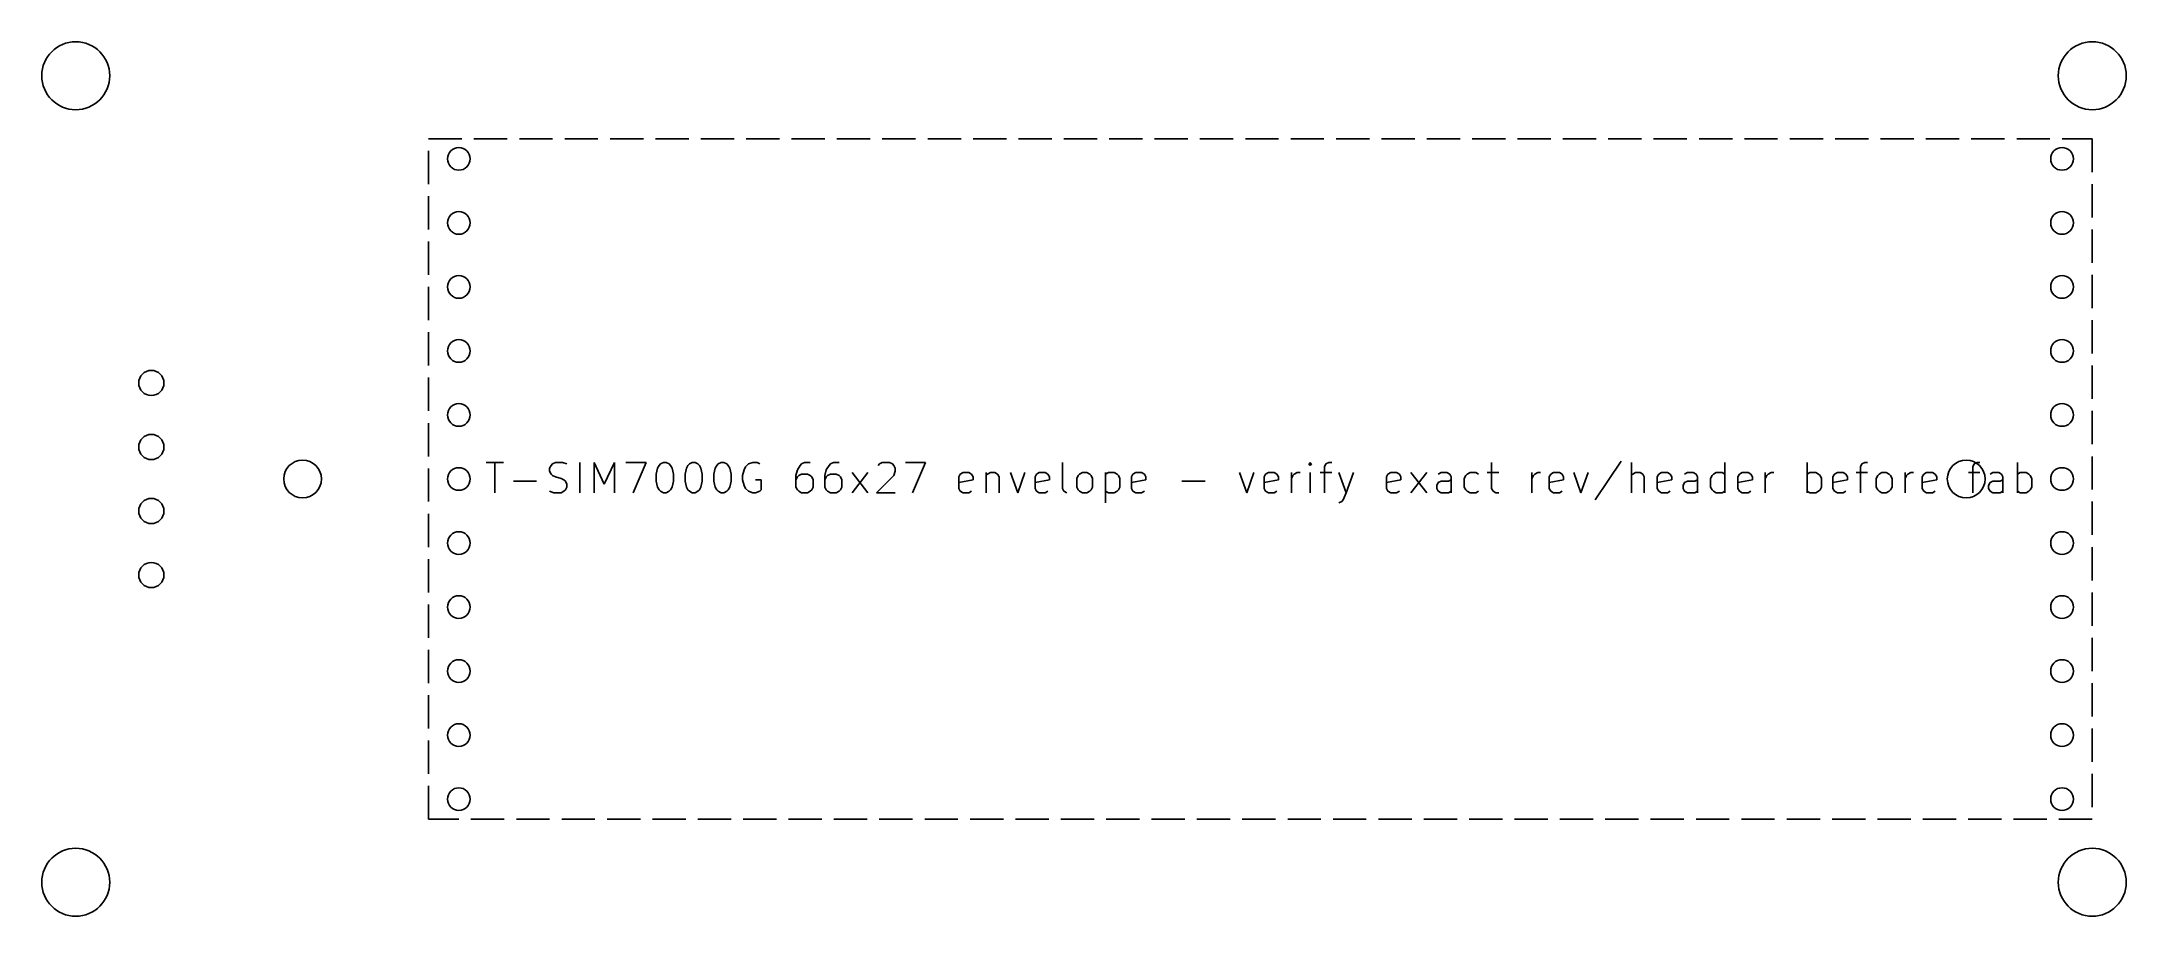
# Model space of a CAD drawing. Header units: inches. Extents: x 0.1 to 3.36, y -1.47 to -0.1.
import ezdxf

# ---------------------------------------------------------------- set-up
doc = ezdxf.new("R2010")
doc.units = ezdxf.units.IN
doc.header["$MEASUREMENT"] = 0
doc.layers.add('User.Drawings', color=9, linetype='CONTINUOUS', true_color=0xc2c2c2)

msp = doc.modelspace()

# ---------------------------------------------------------------- linework, layer by layer
at = {"layer": 'User.Drawings', "linetype": 'CONTINUOUS'}
for p, q in [((0.7087, -0.2559), (0.7606, -0.2559)), ((0.7795, -0.2559), (0.8315, -0.2559)), ((0.8504, -0.2559), (0.9024, -0.2559)), ((0.9213, -0.2559), (0.9732, -0.2559)), ((0.9921, -0.2559), (1.0441, -0.2559)), ((1.063, -0.2559), (1.115, -0.2559)), ((1.1339, -0.2559), (1.1858, -0.2559)), ((1.2047, -0.2559), (1.2567, -0.2559)), ((1.2756, -0.2559), (1.3276, -0.2559)), ((1.3465, -0.2559), (1.3984, -0.2559)), ((1.4173, -0.2559), (1.4693, -0.2559)), ((1.4882, -0.2559), (1.5402, -0.2559)), ((1.5591, -0.2559), (1.611, -0.2559)), ((1.6299, -0.2559), (1.6819, -0.2559)), ((1.7008, -0.2559), (1.7528, -0.2559)), ((1.7717, -0.2559), (1.8236, -0.2559)), ((1.8425, -0.2559), (1.8945, -0.2559)), ((1.9134, -0.2559), (1.9654, -0.2559)), ((1.9843, -0.2559), (2.0362, -0.2559)), ((2.0551, -0.2559), (2.1071, -0.2559)), ((2.126, -0.2559), (2.178, -0.2559)), ((2.1969, -0.2559), (2.2488, -0.2559)), ((2.2677, -0.2559), (2.3197, -0.2559)), ((2.3386, -0.2559), (2.3906, -0.2559)), ((2.4094, -0.2559), (2.4614, -0.2559)), ((2.4803, -0.2559), (2.5323, -0.2559)), ((2.5512, -0.2559), (2.6031, -0.2559)), ((2.622, -0.2559), (2.674, -0.2559)), ((2.6929, -0.2559), (2.7449, -0.2559)), ((2.7638, -0.2559), (2.8157, -0.2559)), ((2.8346, -0.2559), (2.8866, -0.2559)), ((2.9055, -0.2559), (2.9575, -0.2559)), ((2.9764, -0.2559), (3.0283, -0.2559)), ((3.0472, -0.2559), (3.0992, -0.2559)), ((3.1181, -0.2559), (3.1701, -0.2559)), ((3.189, -0.2559), (3.2409, -0.2559)), ((3.2598, -0.2559), (3.3071, -0.2559)), ((3.3071, -0.2559), (3.3071, -0.3079)), ((0.7087, -0.3268), (0.7087, -0.2748)), ((0.7087, -0.3976), (0.7087, -0.3457)), ((3.3071, -0.3268), (3.3071, -0.3787)), ((0.7087, -0.4685), (0.7087, -0.4165)), ((3.3071, -0.3976), (3.3071, -0.4496)), ((0.7087, -0.5394), (0.7087, -0.4874)), ((3.3071, -0.4685), (3.3071, -0.5205)), ((3.3071, -0.5394), (3.3071, -0.5913)), ((0.7087, -0.6102), (0.7087, -0.5583)), ((3.3071, -0.6102), (3.3071, -0.6622)), ((0.7087, -0.6811), (0.7087, -0.6291)), ((3.3071, -0.6811), (3.3071, -0.7331)), ((0.7087, -0.752), (0.7087, -0.7)), ((0.7087, -0.8228), (0.7087, -0.7709)), ((0.7987, -0.7616), (0.8256, -0.7616)), ((0.8121, -0.8089), (0.8121, -0.7616)), ((0.8976, -0.7706), (0.8999, -0.7661)), ((0.8976, -0.7751), (0.8976, -0.7706)), ((0.8999, -0.7796), (0.8976, -0.7751)), ((0.8999, -0.7661), (0.9021, -0.7639)), ((0.9021, -0.7819), (0.8999, -0.7796)), ((0.9021, -0.7639), (0.9066, -0.7616)), ((0.9066, -0.7616), (0.9179, -0.7616)), ((0.9179, -0.7616), (0.9246, -0.7639)), ((0.9449, -0.8089), (0.9449, -0.7616)), ((0.9674, -0.8089), (0.9674, -0.7616)), ((0.9674, -0.7616), (0.9831, -0.7954)), ((0.9831, -0.7954), (0.9989, -0.7616)), ((0.9989, -0.7616), (0.9989, -0.8089)), ((1.0169, -0.7616), (1.0484, -0.7616)), ((1.0484, -0.7616), (1.0281, -0.8089)), ((1.0641, -0.7796), (1.0664, -0.7706)), ((1.0641, -0.7909), (1.0641, -0.7796)), ((1.0664, -0.7706), (1.0686, -0.7661)), ((1.0686, -0.7661), (1.0709, -0.7639)), ((1.0709, -0.7639), (1.0754, -0.7616)), ((1.0754, -0.7616), (1.0799, -0.7616)), ((1.0799, -0.7616), (1.0844, -0.7639)), ((1.0844, -0.7639), (1.0866, -0.7661)), ((1.0866, -0.7661), (1.0889, -0.7706)), ((1.0889, -0.7706), (1.0911, -0.7796)), ((1.0911, -0.7796), (1.0911, -0.7909)), ((1.1091, -0.7796), (1.1114, -0.7706)), ((1.1091, -0.7909), (1.1091, -0.7796)), ((1.1114, -0.7706), (1.1136, -0.7661)), ((1.1136, -0.7661), (1.1159, -0.7639)), ((1.1159, -0.7639), (1.1204, -0.7616)), ((1.1204, -0.7616), (1.1249, -0.7616)), ((1.1249, -0.7616), (1.1294, -0.7639)), ((1.1294, -0.7639), (1.1316, -0.7661)), ((1.1316, -0.7661), (1.1339, -0.7706)), ((1.1339, -0.7706), (1.1361, -0.7796)), ((1.1361, -0.7796), (1.1361, -0.7909)), ((1.1541, -0.7796), (1.1564, -0.7706)), ((1.1541, -0.7909), (1.1541, -0.7796)), ((1.1564, -0.7706), (1.1586, -0.7661)), ((1.1586, -0.7661), (1.1609, -0.7639)), ((1.1609, -0.7639), (1.1654, -0.7616)), ((1.1654, -0.7616), (1.1699, -0.7616)), ((1.1699, -0.7616), (1.1744, -0.7639)), ((1.1744, -0.7639), (1.1766, -0.7661)), ((1.1766, -0.7661), (1.1789, -0.7706)), ((1.1789, -0.7706), (1.1811, -0.7796)), ((1.1811, -0.7796), (1.1811, -0.7909)), ((1.2013, -0.7729), (1.1991, -0.7819)), ((1.2036, -0.7684), (1.2013, -0.7729)), ((1.2081, -0.7639), (1.2036, -0.7684)), ((1.2148, -0.7616), (1.2081, -0.7639)), ((1.2216, -0.7616), (1.2148, -0.7616)), ((1.2261, -0.7639), (1.2216, -0.7616)), ((1.2846, -0.7729), (1.2823, -0.7819)), ((1.2891, -0.7661), (1.2846, -0.7729)), ((1.2913, -0.7796), (1.2868, -0.7819)), ((1.2913, -0.7639), (1.2891, -0.7661)), ((1.2958, -0.7616), (1.2913, -0.7639)), ((1.3003, -0.7796), (1.2913, -0.7796)), ((1.3048, -0.7616), (1.2958, -0.7616)), ((1.3048, -0.7819), (1.3003, -0.7796)), ((1.3296, -0.7729), (1.3273, -0.7819)), ((1.3341, -0.7661), (1.3296, -0.7729)), ((1.3363, -0.7796), (1.3318, -0.7819)), ((1.3363, -0.7639), (1.3341, -0.7661)), ((1.3408, -0.7616), (1.3363, -0.7639)), ((1.3453, -0.7796), (1.3363, -0.7796)), ((1.3498, -0.7616), (1.3408, -0.7616)), ((1.3498, -0.7819), (1.3453, -0.7796)), ((1.3701, -0.8089), (1.3948, -0.7774)), ((1.3701, -0.7774), (1.3948, -0.8089)), ((1.4106, -0.7661), (1.4128, -0.7639)), ((1.4128, -0.7639), (1.4173, -0.7616)), ((1.4173, -0.7616), (1.4286, -0.7616)), ((1.4286, -0.7616), (1.4331, -0.7639)), ((1.4331, -0.7639), (1.4353, -0.7661)), ((1.4353, -0.7661), (1.4376, -0.7706)), ((1.4376, -0.7751), (1.4353, -0.7819)), ((1.4376, -0.7706), (1.4376, -0.7751)), ((1.4533, -0.7616), (1.4848, -0.7616)), ((1.4848, -0.7616), (1.4646, -0.8089)), ((1.5366, -0.7841), (1.5388, -0.7796)), ((1.5388, -0.7796), (1.5433, -0.7774)), ((1.5433, -0.7774), (1.5523, -0.7774)), ((1.5523, -0.7774), (1.5568, -0.7796)), ((1.5568, -0.7796), (1.5591, -0.7841)), ((1.5793, -0.7774), (1.5793, -0.8089)), ((1.5793, -0.7819), (1.5816, -0.7796)), ((1.5816, -0.7796), (1.5861, -0.7774)), ((1.5861, -0.7774), (1.5928, -0.7774)), ((1.5928, -0.7774), (1.5973, -0.7796)), ((1.5973, -0.7796), (1.5996, -0.7841)), ((1.6175, -0.7774), (1.6288, -0.8089)), ((1.6288, -0.8089), (1.64, -0.7774)), ((1.6558, -0.7841), (1.658, -0.7796)), ((1.658, -0.7796), (1.6625, -0.7774)), ((1.6625, -0.7774), (1.6715, -0.7774)), ((1.6715, -0.7774), (1.676, -0.7796)), ((1.676, -0.7796), (1.6783, -0.7841)), ((1.6985, -0.8021), (1.6985, -0.7616)), ((1.7233, -0.7819), (1.7255, -0.7796)), ((1.7255, -0.7796), (1.73, -0.7774)), ((1.73, -0.7774), (1.7368, -0.7774)), ((1.7368, -0.7774), (1.7413, -0.7796)), ((1.7413, -0.7796), (1.7435, -0.7819)), ((1.766, -0.7774), (1.766, -0.8246)), ((1.766, -0.7796), (1.7705, -0.7774)), ((1.7705, -0.7774), (1.7795, -0.7774)), ((1.7795, -0.7774), (1.784, -0.7796)), ((1.784, -0.7796), (1.7863, -0.7819)), ((1.8065, -0.7841), (1.8088, -0.7796)), ((1.8088, -0.7796), (1.8133, -0.7774)), ((1.8133, -0.7774), (1.8223, -0.7774)), ((1.8223, -0.7774), (1.8268, -0.7796)), ((1.8268, -0.7796), (1.829, -0.7841)), ((1.9753, -0.7774), (1.9865, -0.8089)), ((1.9865, -0.8089), (1.9978, -0.7774)), ((2.0135, -0.7841), (2.0157, -0.7796)), ((2.0157, -0.7796), (2.0202, -0.7774)), ((2.0202, -0.7774), (2.0292, -0.7774)), ((2.0292, -0.7774), (2.0337, -0.7796)), ((2.0337, -0.7796), (2.036, -0.7841)), ((2.0562, -0.8089), (2.0562, -0.7774)), ((2.0585, -0.7819), (2.0607, -0.7796)), ((2.0607, -0.7796), (2.0652, -0.7774)), ((2.0652, -0.7774), (2.0697, -0.7774)), ((2.0855, -0.7616), (2.0832, -0.7639)), ((2.0832, -0.7639), (2.0855, -0.7661)), ((2.0877, -0.7639), (2.0855, -0.7616)), ((2.0855, -0.7616), (2.0855, -0.7661)), ((2.0855, -0.7661), (2.0877, -0.7639)), ((2.0855, -0.8089), (2.0855, -0.7774)), ((2.1012, -0.7774), (2.1192, -0.7774)), ((2.108, -0.7684), (2.1102, -0.7639)), ((2.108, -0.8089), (2.108, -0.7684)), ((2.1102, -0.7639), (2.1147, -0.7616)), ((2.1147, -0.7616), (2.1192, -0.7616)), ((2.1305, -0.7774), (2.1417, -0.8089)), ((2.153, -0.7774), (2.1417, -0.8089)), ((2.2047, -0.7841), (2.207, -0.7796)), ((2.207, -0.7796), (2.2115, -0.7774)), ((2.2115, -0.7774), (2.2205, -0.7774)), ((2.2205, -0.7774), (2.225, -0.7796)), ((2.225, -0.7796), (2.2272, -0.7841)), ((2.243, -0.8089), (2.2677, -0.7774)), ((2.243, -0.7774), (2.2677, -0.8089)), ((2.2902, -0.7774), (2.2857, -0.7796)), ((2.2992, -0.7774), (2.2902, -0.7774)), ((2.3037, -0.7796), (2.2992, -0.7774)), ((2.306, -0.7841), (2.3037, -0.7796)), ((2.3285, -0.7819), (2.3307, -0.7796)), ((2.3307, -0.7796), (2.3352, -0.7774)), ((2.3352, -0.7774), (2.3442, -0.7774)), ((2.3442, -0.7774), (2.3487, -0.7796)), ((2.3622, -0.7774), (2.3802, -0.7774)), ((2.369, -0.7616), (2.369, -0.8021)), ((2.4319, -0.8089), (2.4319, -0.7774)), ((2.4342, -0.7819), (2.4364, -0.7796)), ((2.4364, -0.7796), (2.4409, -0.7774)), ((2.4409, -0.7774), (2.4454, -0.7774)), ((2.4589, -0.7841), (2.4612, -0.7796)), ((2.4612, -0.7796), (2.4657, -0.7774)), ((2.4657, -0.7774), (2.4747, -0.7774)), ((2.4747, -0.7774), (2.4792, -0.7796)), ((2.4792, -0.7796), (2.4814, -0.7841)), ((2.4972, -0.7774), (2.5084, -0.8089)), ((2.5084, -0.8089), (2.5197, -0.7774)), ((2.5714, -0.7594), (2.5309, -0.8201)), ((2.5872, -0.8089), (2.5872, -0.7616)), ((2.5894, -0.7796), (2.5872, -0.7819)), ((2.5939, -0.7774), (2.5894, -0.7796)), ((2.6007, -0.7774), (2.5939, -0.7774)), ((2.6052, -0.7796), (2.6007, -0.7774)), ((2.6074, -0.7841), (2.6052, -0.7796)), ((2.6277, -0.7841), (2.6299, -0.7796)), ((2.6299, -0.7796), (2.6344, -0.7774)), ((2.6344, -0.7774), (2.6434, -0.7774)), ((2.6434, -0.7774), (2.6479, -0.7796)), ((2.6479, -0.7796), (2.6502, -0.7841)), ((2.6749, -0.7774), (2.6704, -0.7796)), ((2.6839, -0.7774), (2.6749, -0.7774)), ((2.6884, -0.7796), (2.6839, -0.7774)), ((2.6907, -0.7841), (2.6884, -0.7796)), ((2.7132, -0.7819), (2.7154, -0.7796)), ((2.7154, -0.7796), (2.7199, -0.7774)), ((2.7199, -0.7774), (2.7289, -0.7774)), ((2.7289, -0.7774), (2.7334, -0.7796)), ((2.7334, -0.8089), (2.7334, -0.7616)), ((2.7537, -0.7841), (2.7559, -0.7796)), ((2.7559, -0.7796), (2.7604, -0.7774)), ((2.7604, -0.7774), (2.7694, -0.7774)), ((2.7694, -0.7774), (2.7739, -0.7796)), ((2.7739, -0.7796), (2.7762, -0.7841)), ((2.7964, -0.8089), (2.7964, -0.7774)), ((2.7987, -0.7819), (2.8009, -0.7796)), ((2.8009, -0.7796), (2.8054, -0.7774)), ((2.8054, -0.7774), (2.8099, -0.7774)), ((2.8616, -0.8089), (2.8616, -0.7616)), ((2.8616, -0.7796), (2.8661, -0.7774)), ((2.8661, -0.7774), (2.8751, -0.7774)), ((2.8751, -0.7774), (2.8796, -0.7796)), ((2.8796, -0.7796), (2.8819, -0.7819)), ((2.9021, -0.7841), (2.9044, -0.7796)), ((2.9044, -0.7796), (2.9089, -0.7774)), ((2.9089, -0.7774), (2.9179, -0.7774)), ((2.9179, -0.7774), (2.9224, -0.7796)), ((2.9224, -0.7796), (2.9246, -0.7841)), ((2.9381, -0.7774), (2.9561, -0.7774)), ((2.9449, -0.7684), (2.9471, -0.7639)), ((2.9449, -0.8089), (2.9449, -0.7684)), ((2.9471, -0.7639), (2.9516, -0.7616)), ((2.9516, -0.7616), (2.9561, -0.7616)), ((2.9719, -0.7819), (2.9741, -0.7796)), ((2.9741, -0.7796), (2.9786, -0.7774)), ((2.9786, -0.7774), (2.9854, -0.7774)), ((2.9854, -0.7774), (2.9899, -0.7796)), ((2.9899, -0.7796), (2.9921, -0.7819)), ((3.0146, -0.8089), (3.0146, -0.7774)), ((3.0169, -0.7819), (3.0191, -0.7796)), ((3.0191, -0.7796), (3.0236, -0.7774)), ((3.0236, -0.7774), (3.0281, -0.7774)), ((3.0416, -0.7841), (3.0439, -0.7796)), ((3.0439, -0.7796), (3.0484, -0.7774)), ((3.0484, -0.7774), (3.0574, -0.7774)), ((3.0574, -0.7774), (3.0619, -0.7796)), ((3.0619, -0.7796), (3.0641, -0.7841)), ((3.1136, -0.7774), (3.1316, -0.7774)), ((3.1204, -0.7684), (3.1226, -0.7639)), ((3.1204, -0.8089), (3.1204, -0.7684)), ((3.1226, -0.7639), (3.1271, -0.7616)), ((3.1271, -0.7616), (3.1316, -0.7616)), ((3.1519, -0.7774), (3.1474, -0.7796)), ((3.1609, -0.7774), (3.1519, -0.7774)), ((3.1654, -0.7796), (3.1609, -0.7774)), ((3.1676, -0.7841), (3.1654, -0.7796)), ((3.1901, -0.8089), (3.1901, -0.7616)), ((3.1901, -0.7796), (3.1946, -0.7774)), ((3.1946, -0.7774), (3.2036, -0.7774)), ((3.2036, -0.7774), (3.2081, -0.7796)), ((3.2081, -0.7796), (3.2103, -0.7819)), ((3.3071, -0.752), (3.3071, -0.8039)), ((0.8414, -0.7909), (0.8774, -0.7909)), ((0.8976, -0.8066), (0.9044, -0.8089)), ((0.9066, -0.7841), (0.9021, -0.7819)), ((0.9044, -0.8089), (0.9156, -0.8089)), ((0.9156, -0.7864), (0.9066, -0.7841)), ((0.9201, -0.7886), (0.9156, -0.7864)), ((0.9156, -0.8089), (0.9201, -0.8066)), ((0.9224, -0.7909), (0.9201, -0.7886)), ((0.9201, -0.8066), (0.9224, -0.8044)), ((0.9246, -0.7954), (0.9224, -0.7909)), ((0.9224, -0.8044), (0.9246, -0.7999)), ((0.9246, -0.7999), (0.9246, -0.7954)), ((1.0664, -0.7999), (1.0641, -0.7909)), ((1.0686, -0.8044), (1.0664, -0.7999)), ((1.0709, -0.8066), (1.0686, -0.8044)), ((1.0754, -0.8089), (1.0709, -0.8066)), ((1.0799, -0.8089), (1.0754, -0.8089)), ((1.0844, -0.8066), (1.0799, -0.8089)), ((1.0866, -0.8044), (1.0844, -0.8066)), ((1.0889, -0.7999), (1.0866, -0.8044)), ((1.0911, -0.7909), (1.0889, -0.7999)), ((1.1114, -0.7999), (1.1091, -0.7909)), ((1.1136, -0.8044), (1.1114, -0.7999)), ((1.1159, -0.8066), (1.1136, -0.8044)), ((1.1204, -0.8089), (1.1159, -0.8066)), ((1.1249, -0.8089), (1.1204, -0.8089)), ((1.1294, -0.8066), (1.1249, -0.8089)), ((1.1316, -0.8044), (1.1294, -0.8066)), ((1.1339, -0.7999), (1.1316, -0.8044)), ((1.1361, -0.7909), (1.1339, -0.7999)), ((1.1564, -0.7999), (1.1541, -0.7909)), ((1.1586, -0.8044), (1.1564, -0.7999)), ((1.1609, -0.8066), (1.1586, -0.8044)), ((1.1654, -0.8089), (1.1609, -0.8066)), ((1.1699, -0.8089), (1.1654, -0.8089)), ((1.1744, -0.8066), (1.1699, -0.8089)), ((1.1766, -0.8044), (1.1744, -0.8066)), ((1.1789, -0.7999), (1.1766, -0.8044)), ((1.1811, -0.7909), (1.1789, -0.7999)), ((1.1991, -0.7819), (1.1991, -0.7886)), ((1.1991, -0.7886), (1.2013, -0.7976)), ((1.2013, -0.7976), (1.2036, -0.8021)), ((1.2036, -0.8021), (1.2081, -0.8066)), ((1.2081, -0.8066), (1.2148, -0.8089)), ((1.2148, -0.8089), (1.2193, -0.8089)), ((1.2283, -0.7886), (1.2193, -0.7886)), ((1.2193, -0.8089), (1.2261, -0.8066)), ((1.2261, -0.8066), (1.2283, -0.8044)), ((1.2283, -0.8044), (1.2283, -0.7886)), ((1.2823, -0.7819), (1.2823, -0.7999)), ((1.2846, -0.7841), (1.2823, -0.7886)), ((1.2823, -0.7999), (1.2846, -0.8044)), ((1.2868, -0.7819), (1.2846, -0.7841)), ((1.2846, -0.8044), (1.2868, -0.8066)), ((1.2868, -0.8066), (1.2913, -0.8089)), ((1.2913, -0.8089), (1.3003, -0.8089)), ((1.3003, -0.8089), (1.3048, -0.8066)), ((1.3071, -0.7841), (1.3048, -0.7819)), ((1.3048, -0.8066), (1.3071, -0.8044)), ((1.3093, -0.7886), (1.3071, -0.7841)), ((1.3071, -0.8044), (1.3093, -0.7999)), ((1.3093, -0.7999), (1.3093, -0.7886)), ((1.3273, -0.7819), (1.3273, -0.7999)), ((1.3296, -0.7841), (1.3273, -0.7886)), ((1.3273, -0.7999), (1.3296, -0.8044)), ((1.3318, -0.7819), (1.3296, -0.7841)), ((1.3296, -0.8044), (1.3318, -0.8066)), ((1.3318, -0.8066), (1.3363, -0.8089)), ((1.3363, -0.8089), (1.3453, -0.8089)), ((1.3453, -0.8089), (1.3498, -0.8066)), ((1.3521, -0.7841), (1.3498, -0.7819)), ((1.3498, -0.8066), (1.3521, -0.8044)), ((1.3543, -0.7886), (1.3521, -0.7841)), ((1.3521, -0.8044), (1.3543, -0.7999)), ((1.3543, -0.7999), (1.3543, -0.7886)), ((1.4353, -0.7819), (1.4083, -0.8089)), ((1.4083, -0.8089), (1.4376, -0.8089)), ((1.5366, -0.8021), (1.5366, -0.7841)), ((1.5591, -0.7886), (1.5366, -0.7931)), ((1.5388, -0.8066), (1.5366, -0.8021)), ((1.5433, -0.8089), (1.5388, -0.8066)), ((1.5523, -0.8089), (1.5433, -0.8089)), ((1.5568, -0.8066), (1.5523, -0.8089)), ((1.5591, -0.7841), (1.5591, -0.7886)), ((1.5996, -0.7841), (1.5996, -0.8089)), ((1.6558, -0.8021), (1.6558, -0.7841)), ((1.6783, -0.7886), (1.6558, -0.7931)), ((1.658, -0.8066), (1.6558, -0.8021)), ((1.6625, -0.8089), (1.658, -0.8066)), ((1.6715, -0.8089), (1.6625, -0.8089)), ((1.676, -0.8066), (1.6715, -0.8089)), ((1.6783, -0.7841), (1.6783, -0.7886)), ((1.7008, -0.8066), (1.6985, -0.8021)), ((1.7053, -0.8089), (1.7008, -0.8066)), ((1.721, -0.7864), (1.7233, -0.7819)), ((1.721, -0.7999), (1.721, -0.7864)), ((1.7233, -0.8044), (1.721, -0.7999)), ((1.7255, -0.8066), (1.7233, -0.8044)), ((1.73, -0.8089), (1.7255, -0.8066)), ((1.7368, -0.8089), (1.73, -0.8089)), ((1.7413, -0.8066), (1.7368, -0.8089)), ((1.7435, -0.8044), (1.7413, -0.8066)), ((1.7435, -0.7819), (1.7458, -0.7864)), ((1.7458, -0.7999), (1.7435, -0.8044)), ((1.7458, -0.7864), (1.7458, -0.7999)), ((1.7705, -0.8089), (1.766, -0.8066)), ((1.7795, -0.8089), (1.7705, -0.8089)), ((1.784, -0.8066), (1.7795, -0.8089)), ((1.7863, -0.8044), (1.784, -0.8066)), ((1.7863, -0.7819), (1.7885, -0.7864)), ((1.7885, -0.7999), (1.7863, -0.8044)), ((1.7885, -0.7864), (1.7885, -0.7999)), ((1.8065, -0.8021), (1.8065, -0.7841)), ((1.829, -0.7886), (1.8065, -0.7931)), ((1.8088, -0.8066), (1.8065, -0.8021)), ((1.8133, -0.8089), (1.8088, -0.8066)), ((1.8223, -0.8089), (1.8133, -0.8089)), ((1.8268, -0.8066), (1.8223, -0.8089)), ((1.829, -0.7841), (1.829, -0.7886)), ((1.8853, -0.7909), (1.9213, -0.7909)), ((2.0135, -0.8021), (2.0135, -0.7841)), ((2.036, -0.7886), (2.0135, -0.7931)), ((2.0157, -0.8066), (2.0135, -0.8021)), ((2.0202, -0.8089), (2.0157, -0.8066)), ((2.0292, -0.8089), (2.0202, -0.8089)), ((2.0337, -0.8066), (2.0292, -0.8089)), ((2.036, -0.7841), (2.036, -0.7886)), ((2.0562, -0.7864), (2.0585, -0.7819)), ((2.1417, -0.8089), (2.1372, -0.8201)), ((2.2047, -0.8021), (2.2047, -0.7841)), ((2.2272, -0.7886), (2.2047, -0.7931)), ((2.207, -0.8066), (2.2047, -0.8021)), ((2.2115, -0.8089), (2.207, -0.8066)), ((2.2205, -0.8089), (2.2115, -0.8089)), ((2.225, -0.8066), (2.2205, -0.8089)), ((2.2272, -0.7841), (2.2272, -0.7886)), ((2.2835, -0.7976), (2.2857, -0.7931)), ((2.2835, -0.8021), (2.2835, -0.7976)), ((2.2857, -0.8066), (2.2835, -0.8021)), ((2.2857, -0.7931), (2.2902, -0.7909)), ((2.2902, -0.8089), (2.2857, -0.8066)), ((2.2902, -0.7909), (2.3015, -0.7909)), ((2.3015, -0.8089), (2.2902, -0.8089)), ((2.3015, -0.7909), (2.306, -0.7886)), ((2.306, -0.8066), (2.3015, -0.8089)), ((2.306, -0.8089), (2.306, -0.7841)), ((2.3262, -0.7864), (2.3285, -0.7819)), ((2.3262, -0.7999), (2.3262, -0.7864)), ((2.3285, -0.8044), (2.3262, -0.7999)), ((2.3307, -0.8066), (2.3285, -0.8044)), ((2.3352, -0.8089), (2.3307, -0.8066)), ((2.3442, -0.8089), (2.3352, -0.8089)), ((2.3487, -0.8066), (2.3442, -0.8089)), ((2.369, -0.8021), (2.3712, -0.8066)), ((2.3712, -0.8066), (2.3757, -0.8089)), ((2.3757, -0.8089), (2.3802, -0.8089)), ((2.4319, -0.7864), (2.4342, -0.7819)), ((2.4589, -0.8021), (2.4589, -0.7841)), ((2.4814, -0.7886), (2.4589, -0.7931)), ((2.4612, -0.8066), (2.4589, -0.8021)), ((2.4657, -0.8089), (2.4612, -0.8066)), ((2.4747, -0.8089), (2.4657, -0.8089)), ((2.4792, -0.8066), (2.4747, -0.8089)), ((2.4814, -0.7841), (2.4814, -0.7886)), ((2.6074, -0.8089), (2.6074, -0.7841)), ((2.6277, -0.8021), (2.6277, -0.7841)), ((2.6502, -0.7886), (2.6277, -0.7931)), ((2.6299, -0.8066), (2.6277, -0.8021)), ((2.6344, -0.8089), (2.6299, -0.8066)), ((2.6434, -0.8089), (2.6344, -0.8089)), ((2.6479, -0.8066), (2.6434, -0.8089)), ((2.6502, -0.7841), (2.6502, -0.7886)), ((2.6682, -0.7976), (2.6704, -0.7931)), ((2.6682, -0.8021), (2.6682, -0.7976)), ((2.6704, -0.8066), (2.6682, -0.8021)), ((2.6704, -0.7931), (2.6749, -0.7909)), ((2.6749, -0.8089), (2.6704, -0.8066)), ((2.6749, -0.7909), (2.6862, -0.7909)), ((2.6862, -0.8089), (2.6749, -0.8089)), ((2.6862, -0.7909), (2.6907, -0.7886)), ((2.6907, -0.8066), (2.6862, -0.8089)), ((2.6907, -0.8089), (2.6907, -0.7841)), ((2.7109, -0.7864), (2.7132, -0.7819)), ((2.7109, -0.7999), (2.7109, -0.7864)), ((2.7132, -0.8044), (2.7109, -0.7999)), ((2.7154, -0.8066), (2.7132, -0.8044)), ((2.7199, -0.8089), (2.7154, -0.8066)), ((2.7289, -0.8089), (2.7199, -0.8089)), ((2.7334, -0.8066), (2.7289, -0.8089)), ((2.7537, -0.8021), (2.7537, -0.7841)), ((2.7762, -0.7886), (2.7537, -0.7931)), ((2.7559, -0.8066), (2.7537, -0.8021)), ((2.7604, -0.8089), (2.7559, -0.8066)), ((2.7694, -0.8089), (2.7604, -0.8089)), ((2.7739, -0.8066), (2.7694, -0.8089)), ((2.7762, -0.7841), (2.7762, -0.7886)), ((2.7964, -0.7864), (2.7987, -0.7819)), ((2.8661, -0.8089), (2.8616, -0.8066)), ((2.8751, -0.8089), (2.8661, -0.8089)), ((2.8796, -0.8066), (2.8751, -0.8089)), ((2.8819, -0.8044), (2.8796, -0.8066)), ((2.8819, -0.7819), (2.8841, -0.7864)), ((2.8841, -0.7999), (2.8819, -0.8044)), ((2.8841, -0.7864), (2.8841, -0.7999)), ((2.9021, -0.8021), (2.9021, -0.7841)), ((2.9246, -0.7886), (2.9021, -0.7931)), ((2.9044, -0.8066), (2.9021, -0.8021)), ((2.9089, -0.8089), (2.9044, -0.8066)), ((2.9179, -0.8089), (2.9089, -0.8089)), ((2.9224, -0.8066), (2.9179, -0.8089)), ((2.9246, -0.7841), (2.9246, -0.7886)), ((2.9696, -0.7864), (2.9719, -0.7819)), ((2.9696, -0.7999), (2.9696, -0.7864)), ((2.9719, -0.8044), (2.9696, -0.7999)), ((2.9741, -0.8066), (2.9719, -0.8044)), ((2.9786, -0.8089), (2.9741, -0.8066)), ((2.9854, -0.8089), (2.9786, -0.8089)), ((2.9899, -0.8066), (2.9854, -0.8089)), ((2.9921, -0.8044), (2.9899, -0.8066)), ((2.9921, -0.7819), (2.9944, -0.7864)), ((2.9944, -0.7999), (2.9921, -0.8044)), ((2.9944, -0.7864), (2.9944, -0.7999)), ((3.0146, -0.7864), (3.0169, -0.7819)), ((3.0416, -0.8021), (3.0416, -0.7841)), ((3.0641, -0.7886), (3.0416, -0.7931)), ((3.0439, -0.8066), (3.0416, -0.8021)), ((3.0484, -0.8089), (3.0439, -0.8066)), ((3.0574, -0.8089), (3.0484, -0.8089)), ((3.0619, -0.8066), (3.0574, -0.8089)), ((3.0641, -0.7841), (3.0641, -0.7886)), ((3.1451, -0.7976), (3.1474, -0.7931)), ((3.1451, -0.8021), (3.1451, -0.7976)), ((3.1474, -0.8066), (3.1451, -0.8021)), ((3.1474, -0.7931), (3.1519, -0.7909)), ((3.1519, -0.8089), (3.1474, -0.8066)), ((3.1519, -0.7909), (3.1631, -0.7909)), ((3.1631, -0.8089), (3.1519, -0.8089)), ((3.1631, -0.7909), (3.1676, -0.7886)), ((3.1676, -0.8066), (3.1631, -0.8089)), ((3.1676, -0.8089), (3.1676, -0.7841)), ((3.1946, -0.8089), (3.1901, -0.8066)), ((3.2036, -0.8089), (3.1946, -0.8089)), ((3.2081, -0.8066), (3.2036, -0.8089)), ((3.2103, -0.8044), (3.2081, -0.8066)), ((3.2103, -0.7819), (3.2126, -0.7864)), ((3.2126, -0.7999), (3.2103, -0.8044)), ((3.2126, -0.7864), (3.2126, -0.7999)), ((0.7087, -0.8937), (0.7087, -0.8417)), ((2.135, -0.8224), (2.1305, -0.8246)), ((2.1372, -0.8201), (2.135, -0.8224)), ((3.3071, -0.8228), (3.3071, -0.8748)), ((3.3071, -0.8937), (3.3071, -0.9457)), ((0.7087, -0.9646), (0.7087, -0.9126)), ((3.3071, -0.9646), (3.3071, -1.0165)), ((0.7087, -1.0354), (0.7087, -0.9835)), ((3.3071, -1.0354), (3.3071, -1.0874)), ((0.7087, -1.1063), (0.7087, -1.0543)), ((3.3071, -1.1063), (3.3071, -1.1583)), ((0.7087, -1.1772), (0.7087, -1.1252)), ((0.7087, -1.248), (0.7087, -1.1961)), ((3.3071, -1.1772), (3.3071, -1.2291)), ((0.7087, -1.3189), (0.7087, -1.2669)), ((3.3071, -1.248), (3.3071, -1.3)), ((0.7559, -1.3189), (0.7087, -1.3189)), ((0.8268, -1.3189), (0.7748, -1.3189)), ((0.8976, -1.3189), (0.8457, -1.3189)), ((0.9685, -1.3189), (0.9165, -1.3189)), ((1.0394, -1.3189), (0.9874, -1.3189)), ((1.1102, -1.3189), (1.0583, -1.3189)), ((1.1811, -1.3189), (1.1291, -1.3189)), ((1.252, -1.3189), (1.2, -1.3189)), ((1.3228, -1.3189), (1.2709, -1.3189)), ((1.3937, -1.3189), (1.3417, -1.3189)), ((1.4646, -1.3189), (1.4126, -1.3189)), ((1.5354, -1.3189), (1.4835, -1.3189)), ((1.6063, -1.3189), (1.5543, -1.3189)), ((1.6772, -1.3189), (1.6252, -1.3189)), ((1.748, -1.3189), (1.6961, -1.3189)), ((1.8189, -1.3189), (1.7669, -1.3189)), ((1.8898, -1.3189), (1.8378, -1.3189)), ((1.9606, -1.3189), (1.9087, -1.3189)), ((2.0315, -1.3189), (1.9795, -1.3189)), ((2.1024, -1.3189), (2.0504, -1.3189)), ((2.1732, -1.3189), (2.1213, -1.3189)), ((2.2441, -1.3189), (2.1921, -1.3189)), ((2.315, -1.3189), (2.263, -1.3189)), ((2.3858, -1.3189), (2.3339, -1.3189)), ((2.4567, -1.3189), (2.4047, -1.3189)), ((2.5276, -1.3189), (2.4756, -1.3189)), ((2.5984, -1.3189), (2.5465, -1.3189)), ((2.6693, -1.3189), (2.6173, -1.3189)), ((2.7402, -1.3189), (2.6882, -1.3189)), ((2.811, -1.3189), (2.7591, -1.3189)), ((2.8819, -1.3189), (2.8299, -1.3189)), ((2.9528, -1.3189), (2.9008, -1.3189)), ((3.0236, -1.3189), (2.9717, -1.3189)), ((3.0945, -1.3189), (3.0425, -1.3189)), ((3.1654, -1.3189), (3.1134, -1.3189)), ((3.2362, -1.3189), (3.1843, -1.3189)), ((3.3071, -1.3189), (3.2551, -1.3189))]:
    msp.add_line(p, q, dxfattribs=at)
at = {"layer": 'User.Drawings'}
for centre, radius in [((0.1575, -0.1575), 0.0531), ((3.3071, -0.1575), 0.0531), ((0.7559, -0.2874), 0.0177), ((3.2598, -0.2874), 0.0177), ((0.7559, -0.3874), 0.0177), ((3.2598, -0.3874), 0.0177), ((0.7559, -0.4874), 0.0177), ((3.2598, -0.4874), 0.0177), ((0.7559, -0.5874), 0.0177), ((3.2598, -0.5874), 0.0177), ((0.2756, -0.6374), 0.0197), ((0.7559, -0.6874), 0.0177), ((3.2598, -0.6874), 0.0177), ((0.2756, -0.7374), 0.0197), ((0.5118, -0.7874), 0.0295), ((0.7559, -0.7874), 0.0177), ((3.1102, -0.7874), 0.0295), ((3.2598, -0.7874), 0.0177), ((0.2756, -0.8374), 0.0197), ((0.7559, -0.8874), 0.0177), ((3.2598, -0.8874), 0.0177), ((0.2756, -0.9374), 0.0197), ((0.7559, -0.9874), 0.0177), ((3.2598, -0.9874), 0.0177), ((0.7559, -1.0874), 0.0177), ((3.2598, -1.0874), 0.0177), ((0.7559, -1.1874), 0.0177), ((3.2598, -1.1874), 0.0177), ((0.7559, -1.2874), 0.0177), ((3.2598, -1.2874), 0.0177), ((0.1575, -1.4173), 0.0531), ((3.3071, -1.4173), 0.0531)]:
    msp.add_circle(centre, radius, dxfattribs=at)

doc.saveas('drawing.dxf')
